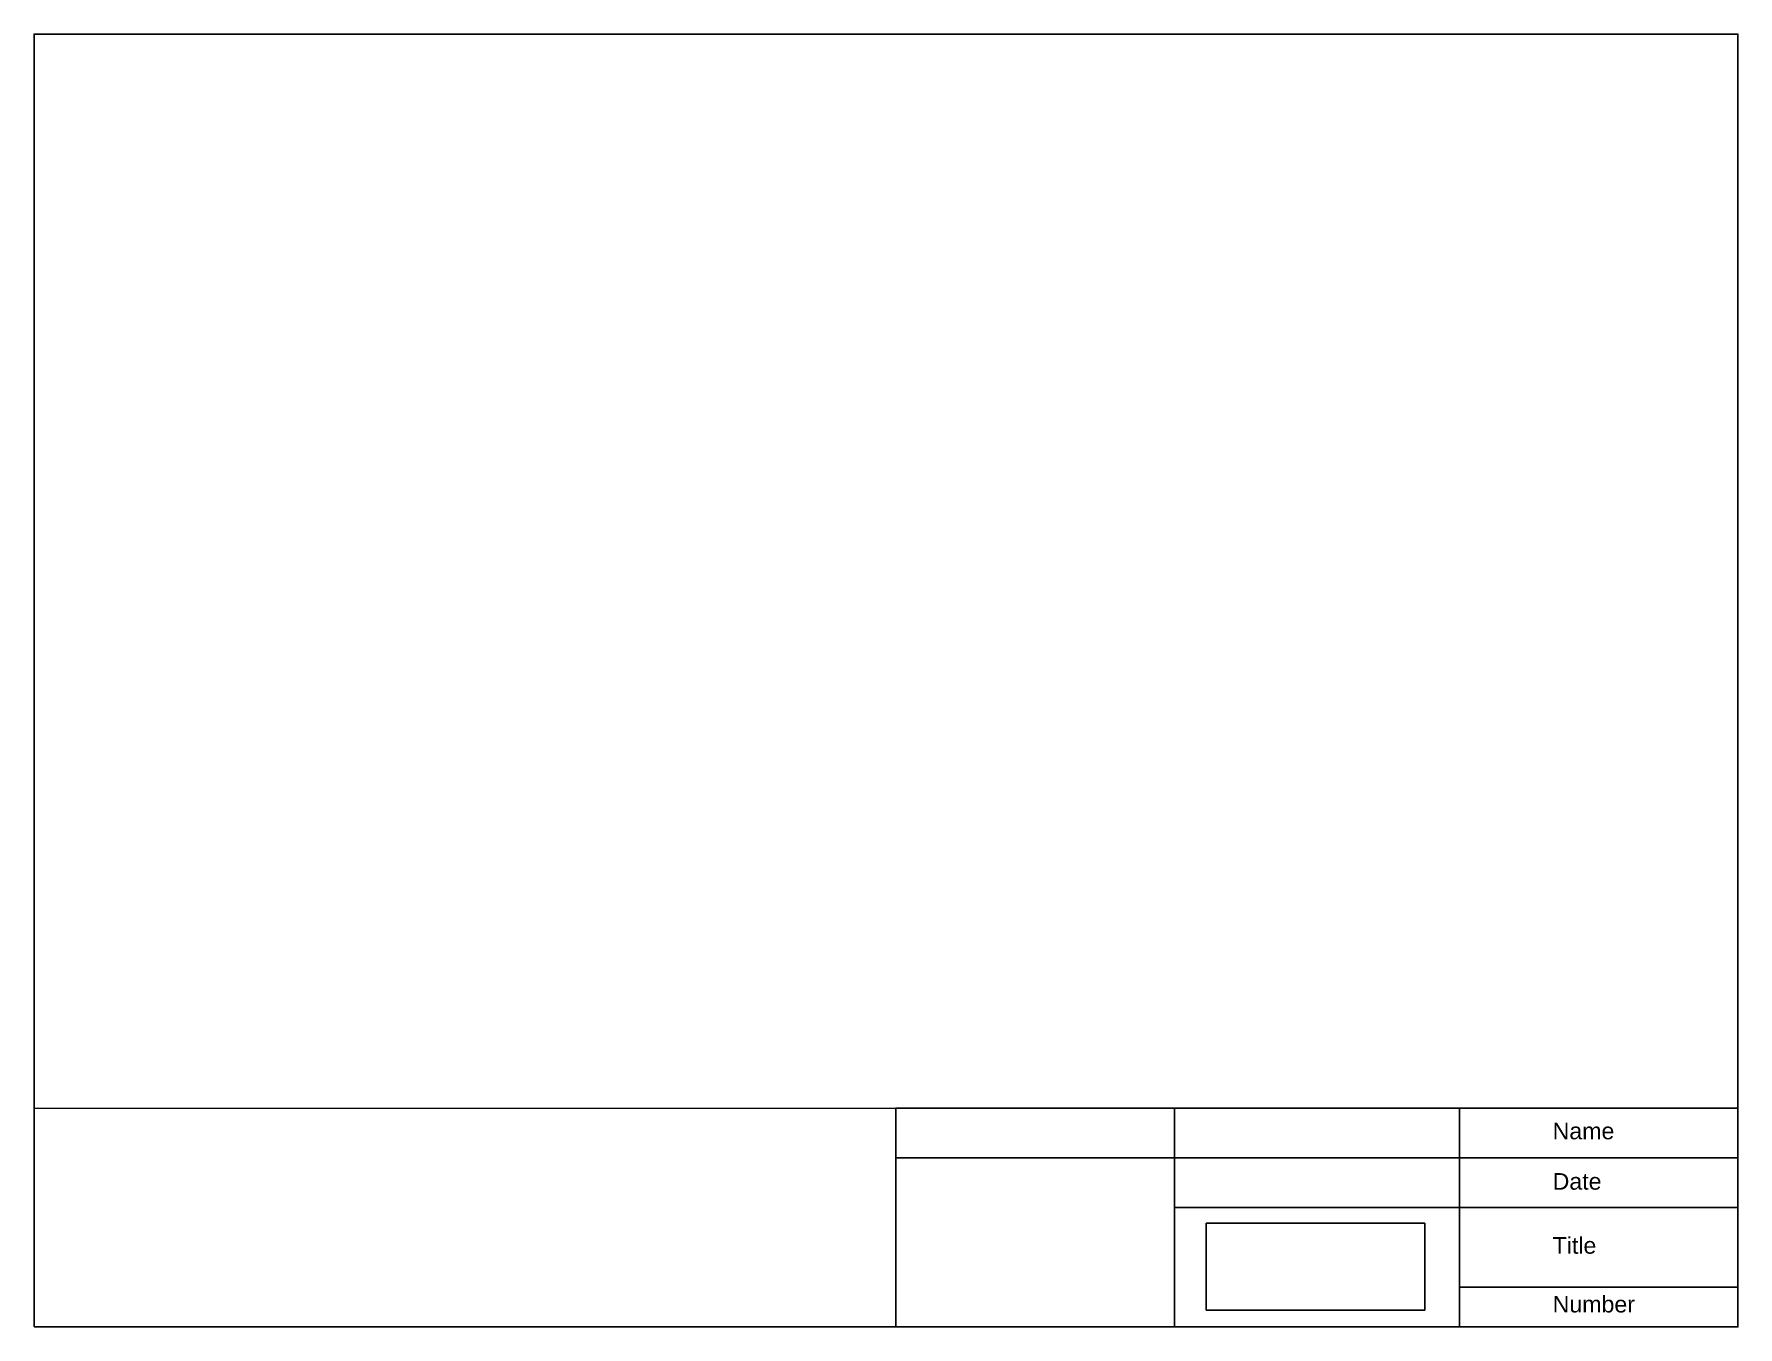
# Paper-space layout 'Layout1' of a CAD drawing. Header units: millimetres. Extents: x 0 to 257, y 0 to 195.
import ezdxf

# ---------------------------------------------------------------- set-up
doc = ezdxf.new("R2010")
doc.units = ezdxf.units.MM
doc.styles.get("Standard").update_dxf_attribs({"font": 'arial.ttf'})
picture_1 = doc.add_image_def('image1.jpg', size_in_pixel=(833, 331))

psp = doc.layouts.get("Layout1")

# ---------------------------------------------------------------- linework, layer by layer
for points in [[(0, 0), (257, 0), (257, 195), (0, 195)], [(257, 0), (130, 0), (130, 33), (257, 33)], [(172, 25.5), (130, 25.5), (130, 33), (172, 33)], [(215, 0), (172, 0), (172, 33), (215, 33)], [(257, 0), (215, 0), (215, 33), (257, 33)], [(215, 18), (172, 18), (172, 25.5), (215, 25.5)], [(257, 18), (215, 18), (215, 25.5), (257, 25.5)], [(215, 6), (257, 6), (257, 18), (215, 18)], [(257, 0), (215, 0), (215, 6), (257, 6)]]:
    psp.add_lwpolyline(points, close=True)

# ---------------------------------------------------------------- texts
for s, p in [('Name', (229.05, 28.3)), ('Date', (229.05, 20.7)), ('Title', (229.05, 11.04)), ('Number', (229.05, 2.18))]:
    psp.add_text(s, height=2.5).set_placement(p)

# ---------------------------------------------------------------- pictures from other files: only their frames are drawn
at = {"color": 7}
image = psp.add_image(picture_1, insert=(176.78, 2.53), size_in_units=(33, 13.11), dxfattribs=at)
image.dxf.flags = 7

# ---------------------------------------------------------------- viewports
at = {"layer": '0'}
psp.add_viewport(center=(128.5, 114), size=(257, 162), view_center_point=(188.49, 170.78), view_height=333.9981, dxfattribs=at)

doc.saveas('drawing.dxf')
